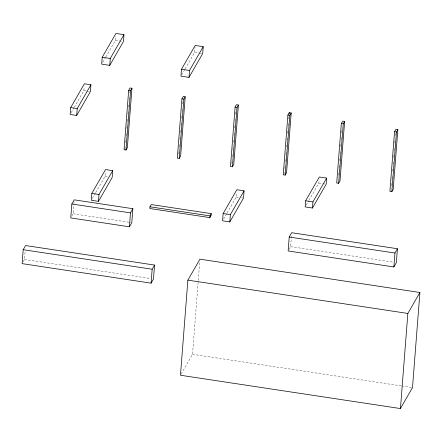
<?xml version="1.0" encoding="UTF-8"?>
<svg xmlns="http://www.w3.org/2000/svg" width="442" height="442" viewBox="0 0 442 442"><rect width="100%" height="100%" fill="white"/><g stroke="black" fill="none" stroke-linecap="round" stroke-linejoin="round"><path stroke-width="0.33" stroke-dasharray="2.21 1.66" d="M23.128 261.846L24.498 259.465L25.166 250.841M71.786 216.144L73.151 213.762L73.925 203.817M73.98 203.154L74.079 201.823M74.278 107.323L83.864 90.649L84.184 86.521M105.798 57.001L115.39 40.327L115.71 36.194M95.743 192.524L104.992 176.446L105.329 172.065M125.782 142.595L125.992 139.865M126.313 135.766L126.522 133.036M126.898 128.257L127.053 126.208M127.429 121.428L127.639 118.699M128.009 113.92L128.169 111.87M128.539 107.091L128.755 104.362M129.125 99.583L129.285 97.538M129.655 92.759L129.76 91.395M178.833 153.706L178.993 151.661M179.364 146.888L179.579 144.164M179.949 139.39L180.109 137.346M180.48 132.578L180.69 129.849M181.06 125.08L181.22 123.036M181.59 118.263L181.75 116.218M182.121 111.445L182.336 108.721M182.706 103.947L182.866 101.903M185.06 69.002L194.646 52.327L195.077 46.819M181.148 374.087L192.53 354.285L198.226 281.073M198.281 280.388L199.767 261.233M231.89 163.446L232.05 161.396M232.42 156.612L232.58 154.567M232.951 149.783L233.166 147.053M233.536 142.269L233.696 140.219M234.067 135.44L234.282 132.705M234.652 127.926L234.812 125.876M235.183 121.097L235.343 119.047M235.713 114.263L235.929 111.533M227.033 213.083L236.277 197.005L236.636 192.375M284.924 168.325L285.084 166.264M285.46 161.452L285.62 159.391M285.996 154.584L286.206 151.838M286.582 147.026L286.742 144.965M287.118 140.158L287.278 138.097M287.654 133.291L287.864 130.539M288.239 125.732L288.399 123.672M288.775 118.865L288.935 116.804M289.068 249.338L290.615 246.647L291.493 235.376M308.919 200.364L318.853 183.093L319.118 179.706M338.489 175.17L338.705 172.435M339.075 167.645L339.235 165.595M339.605 160.805L339.765 158.755M340.141 153.965L340.351 151.23M340.727 146.44L340.887 144.385M341.257 139.6L341.467 136.86M341.788 132.755L342.003 130.02M391.535 185.568L391.745 182.828M392.065 178.712L392.281 175.966M392.651 171.165L392.811 169.109M393.187 164.308L393.397 161.562M393.717 157.446L393.933 154.706M394.253 150.589L394.468 147.843M394.839 143.042L395.054 140.302M395.424 135.501L395.584 133.44M71.195 112.688L73.936 107.92M102.721 62.361L105.461 57.598M92.323 198.48L95.4 193.121M124.732 148.551L125.406 147.374M181.634 74.958L184.717 69.598M223.608 219.039L226.691 213.679M283.924 173.629L284.604 172.446M306.184 205.127L308.577 200.961M115.39 40.327L122.765 41.443M194.646 52.327L198.668 52.935M199.342 53.04L201.353 53.344M83.864 90.649L86.477 91.046M87.129 91.146L89.737 91.538M318.853 183.093L322.174 183.596M322.842 183.695L325.5 184.099M104.992 176.446L107.599 176.844M236.277 197.005L238.907 197.403M241.536 197.801L242.851 197.999M290.615 246.647L393.618 262.244M73.151 213.762L131.108 222.536M24.498 259.465L150.065 278.477M192.53 354.285L400.927 385.844M401.607 385.943L411.822 387.49"/><path stroke-width="0.66" d="M23.183 249.702L22.1 263.631L151.081 283.162L153.479 278.996L154.562 265.067L25.581 245.537L23.183 249.702L152.164 269.233L154.562 265.067M70.703 107.588L70.168 114.472L76.693 115.461L90.389 91.638L90.925 84.759L84.4 83.77L70.703 107.588L77.228 108.577L90.925 84.759M76.693 115.461L77.228 108.577M71.842 204.005L70.759 217.928L129.39 226.807L131.788 222.641L132.871 208.712L74.234 199.834L71.842 204.005L130.473 212.884L132.871 208.712M102.229 57.261L101.693 64.145L109.738 65.366L123.434 41.542L123.97 34.658L115.926 33.443L102.229 57.261L110.273 58.482L123.97 34.658M91.825 193.381L91.295 200.27L98.472 201.353L112.169 177.535L112.704 170.651L105.528 169.562L91.825 193.381L99.008 194.469L112.704 170.651M98.472 201.353L99.008 194.469M109.738 65.366L110.273 58.482M128.672 90.334L124.053 149.727L125.987 150.02L127.34 147.667L131.959 88.273L130.031 87.98L128.672 90.334L130.605 90.627L131.959 88.273M125.987 150.02L130.605 90.627M129.39 226.807L130.473 212.884M149.96 206.79L149.821 208.519L209.851 217.613L211.143 215.37L211.276 213.641L151.247 204.552L149.96 206.79L209.989 215.878L211.276 213.641M151.081 283.162L152.164 269.233M181.485 69.261L180.949 76.146L188.999 77.367L202.696 53.548L203.232 46.659L195.182 45.443L181.485 69.261L189.53 70.482L203.232 46.659M181.938 98.804L177.325 158.103L179.253 158.396L180.607 156.043L185.215 96.743L183.286 96.45L181.938 98.804L183.866 99.096L185.215 96.743M179.253 158.396L183.866 99.096M188.999 77.367L189.53 70.482M187.872 280.14L180.474 375.252L400.446 408.557L412.502 387.595L419.9 292.488L199.928 259.178L187.872 280.14L407.844 313.45L419.9 292.488M209.851 217.613L209.989 215.878M223.149 213.547L222.58 220.829L229.812 221.923L243.509 198.099L244.072 190.822L236.846 189.723L223.149 213.547L230.376 214.641L244.072 190.822M235.105 107.058L230.481 166.485L232.415 166.778L233.768 164.418L238.393 104.992L236.459 104.704L235.105 107.058L237.039 107.351L238.393 104.992M232.415 166.778L237.039 107.351M229.812 221.923L230.376 214.641M287.891 115.053L283.245 174.817L285.189 175.109L286.549 172.739L291.195 112.975L289.256 112.682L287.891 115.053L289.836 115.345L291.195 112.975M289.145 114.058L289.256 112.682M285.189 175.109L289.836 115.345M289.223 237.023L288.14 250.951L393.872 266.957L396.347 262.659L397.43 248.73L291.698 232.724L289.223 237.023L394.955 253.034L397.43 248.73M305.632 200.812L305.157 206.911L312.466 208.022L326.163 184.198L326.638 178.098L319.328 176.993L305.632 200.812L312.942 201.922L326.638 178.098M312.466 208.022L312.942 201.922M341.334 123.489L336.71 183.005L338.644 183.297L340.003 180.938L344.627 121.423L342.694 121.13L341.334 123.489L343.274 123.782L344.627 121.423M338.644 183.297L343.274 123.782M394.546 131.694L389.905 191.364L391.844 191.662L393.203 189.292L397.844 129.622L395.905 129.324L394.546 131.694L396.485 131.987L397.844 129.622M391.844 191.662L396.485 131.987M393.872 266.957L394.955 253.034M400.446 408.557L407.844 313.45"/></g></svg>
